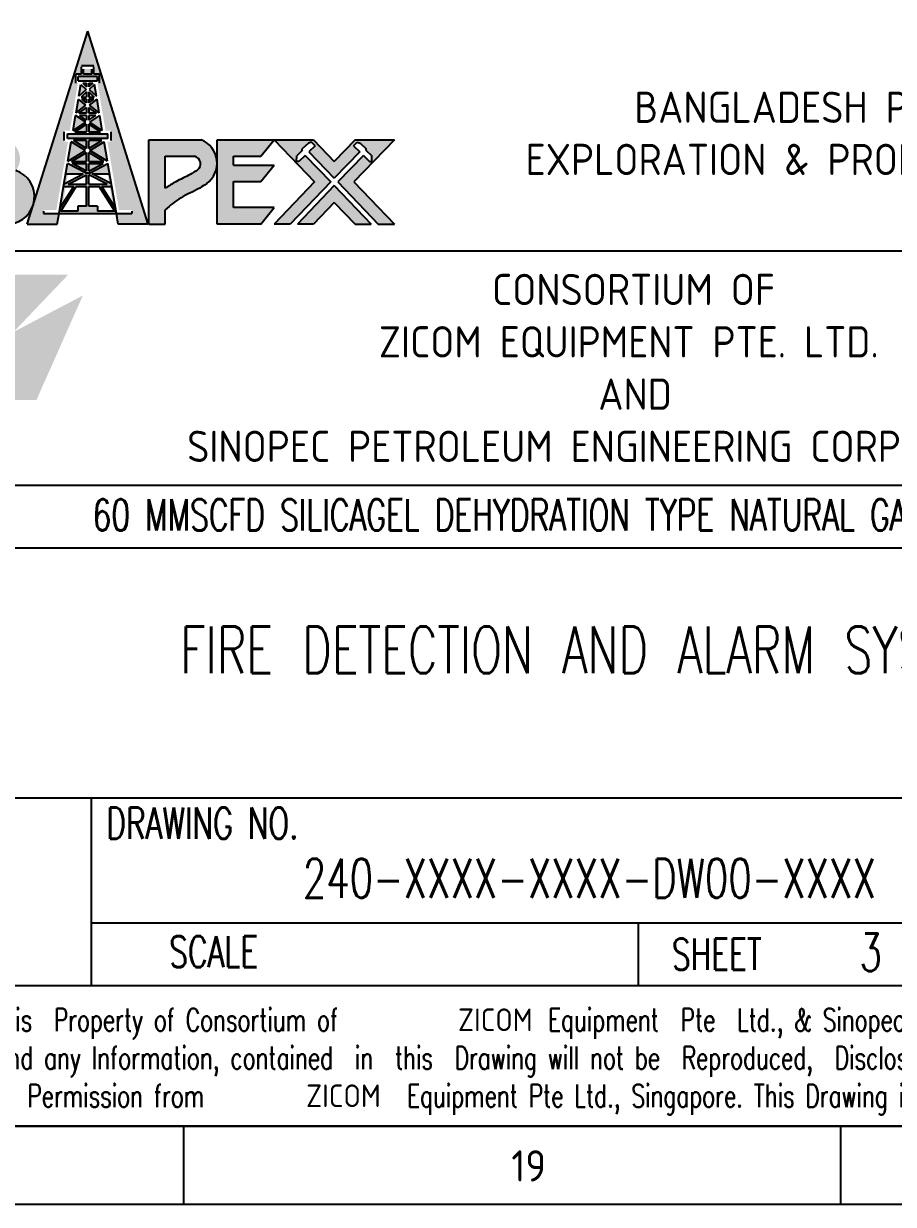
# Model space of a CAD drawing. Header units: inches. Extents: x 985 to 11353, y 526 to 2181.
# Drawn here: x 9399.4 to 9503.7, y 1067.5 to 1209.1 of the extents above; entities that cross this region are included whole.
import ezdxf

# ---------------------------------------------------------------- set-up
doc = ezdxf.new("R2010")
doc.units = ezdxf.units.IN
doc.header["$MEASUREMENT"] = 0
doc.layers.add('CABLE ROUTE FOR TOTAL PLANE-EMBED 2_DWG$0$SILICAGEL BORDER', color=7, linetype='Continuous')
doc.styles.add('HZTXT', font='simplex.shx', dxfattribs={"width": 0.7})
doc.styles.add('ROMANS', font='txt.shx', dxfattribs={"width": 0.85})
doc.styles.get("Standard").update_dxf_attribs({"font": 'isocp3.shx'})

# ---------------------------------------------------------------- blocks, each defined once
blk = doc.blocks.new('240A1')
at = {"lineweight": -3, "true_color": 0x008500}
h = blk.add_hatch(color=96, dxfattribs=at)
edge = h.paths.add_edge_path()
edge.add_line((1046024.47854611, 286314.3194872428), (1046024.244659214, 286314.3194872428))
edge.add_line((1046024.244659215, 286314.3194872428), (1046024.244659215, 286315.0192934594))
edge.add_line((1046024.244659215, 286315.0192934594), (1046024.597167288, 286315.0192934594))
edge.add_line((1046024.597167288, 286315.0192934594), (1046025.113445346, 286318.0650783862))
edge.add_line((1046025.113445346, 286318.0650783862), (1046024.98641935, 286318.0650783862))
edge.add_line((1046024.98641935, 286318.0650783862), (1046024.98641935, 286318.6329046621))
edge.add_line((1046024.98641935, 286318.6329046621), (1046025.338708924, 286318.6329046621))
edge.add_line((1046025.338708924, 286318.6329046621), (1046025.338708924, 286319.0995691365))
edge.add_line((1046025.338708924, 286319.0995691365), (1046026.14316959, 286319.0995691365))
edge.add_line((1046026.14316959, 286319.0995691365), (1046026.14316959, 286318.6329046621))
edge.add_line((1046026.14316959, 286318.6329046621), (1046026.495459163, 286318.6329046621))
edge.add_line((1046026.495459163, 286318.6329046621), (1046026.495459163, 286318.0315933115))
edge.add_line((1046026.495459163, 286318.0315933115), (1046026.37410908, 286318.0315933115))
edge.add_line((1046026.37410908, 286318.0315933115), (1046026.884711226, 286315.0192934594))
edge.add_line((1046026.884711226, 286315.0192934594), (1046027.237219299, 286315.0192934594))
edge.add_line((1046027.237219299, 286315.0192934594), (1046027.237219299, 286314.3194872428))
edge.add_line((1046027.237219299, 286314.3194872428), (1046027.003332403, 286314.3194872428))
edge.add_line((1046027.003332403, 286314.3194872428), (1046027.744329509, 286309.947971198))
edge.add_line((1046027.744329509, 286309.947971198), (1046028.564470519, 286309.947971198))
edge.add_line((1046028.564470519, 286309.947971198), (1046028.564470519, 286309.7256011958))
edge.add_line((1046028.564470519, 286309.7256011958), (1046027.5743429, 286309.7256011958))
edge.add_line((1046027.5743429, 286309.7256011958), (1046027.68935508, 286309.0470862778))
edge.add_line((1046027.68935508, 286309.0470862778), (1046029.608305017, 286309.0470862778))
edge.add_line((1046029.608305017, 286309.0470862778), (1046025.740939257, 286321.3945671889))
edge.add_line((1046025.740939257, 286321.3945671889), (1046021.96937988, 286309.352970841))
edge.add_arc((1046015.821471718, 286311.2026008168), 6.420117274448169, 341.9619347280242, 343.2558142216899, ccw=False)
edge.add_line((1046021.92604669, 286309.2146193729), (1046021.873573497, 286309.0470862778))
edge.add_line((1046021.873573497, 286309.0470862778), (1046023.792523433, 286309.0470862778))
edge.add_line((1046023.792523433, 286309.0470862778), (1046023.907535613, 286309.7256011958))
edge.add_line((1046023.907535613, 286309.7256011958), (1046022.917407995, 286309.7256011958))
edge.add_line((1046022.917407995, 286309.7256011958), (1046022.917407995, 286309.947971198))
edge.add_line((1046022.917407995, 286309.947971198), (1046023.737549005, 286309.947971198))
edge.add_line((1046023.737549005, 286309.947971198), (1046024.47854611, 286314.3194872428))
h = blk.add_hatch(color=96, dxfattribs=at)
h.paths.add_polyline_path([(1046025.809833606, 286313.6355855612), (1046025.809833606, 286313.0544091773), (1046026.774016653, 286313.0544091773)])
h.paths.add_polyline_path([(1046026.739010386, 286312.9166204791), (1046025.809833606, 286312.9166204791), (1046025.809833606, 286312.4352542259)])
h.paths.add_polyline_path([(1046025.672044908, 286312.9166204791), (1046024.742868127, 286312.9166204791), (1046025.672044908, 286312.4352542259)])
h.paths.add_polyline_path([(1046025.672044908, 286313.6355855612), (1046024.707861861, 286313.0544091773), (1046025.672044908, 286313.0544091773)])
h.paths.add_polyline_path([(1046024.685206148, 286314.3134723181), (1046024.475296821, 286313.0751112138), (1046025.607484194, 286313.7575548281)])
h.paths.add_polyline_path([(1046025.672044908, 286314.3864573923), (1046024.831032601, 286314.3864573923), (1046025.672044908, 286313.879524095)])
h.paths.add_polyline_path([(1046026.650845913, 286314.3864573923), (1046025.809833606, 286314.3864573923), (1046025.809833606, 286313.879524095)])
h.paths.add_polyline_path([(1046026.796672365, 286314.3134723181), (1046025.874394319, 286313.7575548281), (1046027.006581693, 286313.0751112138)])
h.paths.add_polyline_path([(1046027.032460451, 286314.8145346118), (1046024.449418062, 286314.8145346118), (1046024.449418062, 286314.5242460906), (1046027.032460451, 286314.5242460906)])
h.paths.add_polyline_path([(1046025.809833606, 286315.4423445393), (1046025.809833606, 286314.95232331), (1046026.56215288, 286314.95232331)])
h.paths.add_polyline_path([(1046025.672044908, 286315.4423445393), (1046024.919725634, 286314.95232331), (1046025.672044908, 286314.95232331)])
h.paths.add_polyline_path([(1046025.614708688, 286315.569438654), (1046024.969351682, 286315.9897902842), (1046024.809161507, 286315.0447475643)])
h.paths.add_polyline_path([(1046026.512526831, 286315.9897902842), (1046025.867169825, 286315.569438654), (1046026.672717006, 286315.0447475643)])
h.paths.add_polyline_path([(1046026.267973187, 286315.9949408097), (1046025.809833606, 286315.9949408097), (1046025.809833606, 286315.6965327688)])
h.paths.add_polyline_path([(1046025.672044908, 286315.9949408097), (1046025.213905326, 286315.9949408097), (1046025.672044908, 286315.6965327688)])
h.paths.add_polyline_path([(1046025.672044908, 286316.513849104), (1046025.182535573, 286316.132729508), (1046025.672044908, 286316.132729508)])
h.paths.add_polyline_path([(1046025.809833606, 286316.513849104), (1046025.809833606, 286316.132729508), (1046026.299342941, 286316.132729508)])
h.paths.add_polyline_path([(1046026.336063406, 286317.0308371239), (1046025.853084335, 286316.6548018264), (1046026.482925513, 286316.164423404)])
h.paths.add_polyline_path([(1046025.145815108, 286317.0308371239), (1046024.998953, 286316.164423404), (1046025.628794178, 286316.6548018264)])
h.paths.add_polyline_path([(1046025.672044908, 286317.0390765331), (1046025.359522581, 286317.0390765331), (1046025.672044908, 286316.7957545488)])
h.paths.add_polyline_path([(1046026.122355932, 286317.0390765331), (1046025.809833606, 286317.0390765331), (1046025.809833606, 286316.7957545488)])
h.paths.add_polyline_path([(1046025.809833606, 286317.5029219451), (1046025.809833606, 286317.1768652313), (1046026.15113741, 286317.1768652313)])
h.paths.add_polyline_path([(1046025.672044908, 286317.5029219451), (1046025.330741104, 286317.1768652313), (1046025.672044908, 286317.1768652313)])
h.paths.add_polyline_path([(1046025.641203868, 286317.6640184737), (1046025.307225278, 286317.9830772136), (1046025.178160854, 286317.2216610145)])
h.paths.add_polyline_path([(1046025.672044908, 286318.0650783862), (1046025.420860337, 286318.0650783862), (1046025.672044908, 286317.8251150022)])
h.paths.add_polyline_path([(1046026.061018177, 286318.0650783862), (1046025.809833606, 286318.0650783862), (1046025.809833606, 286317.8251150022)])
h.paths.add_polyline_path([(1046026.174653235, 286317.9830772136), (1046025.840674645, 286317.6640184737), (1046026.303717659, 286317.2216610145)])
h.paths.add_polyline_path([(1046026.357670465, 286318.4951159638), (1046025.124208049, 286318.4951159638), (1046025.124208049, 286318.2028670845), (1046026.357670465, 286318.2028670845)])
h.paths.add_polyline_path([(1046026.005380891, 286318.9617804383), (1046025.476497622, 286318.9617804383), (1046025.476497622, 286318.6329046621), (1046026.005380891, 286318.6329046621)])
h = blk.add_hatch(color=96, dxfattribs=at)
edge = h.paths.add_edge_path()
edge.add_spline(control_points=[(1046030.698452365, 286309.9689207612), (1046031.023979152, 286310.2443326699), (1046031.69695703, 286310.8137055438), (1046032.691366337, 286311.1911812901), (1046033.210716817, 286311.5398222658), (1046033.354303636, 286311.6362123737)], knot_values=[0, 0, 0, 0, 0.2854102591536394, 0.5900429659017357, 0.7064492234682908, 0.7064492234682908, 0.7064492234682908, 0.7064492234682908], degree=3, periodic=0)
edge.add_arc((1046032.398506794, 286312.9413196633), 1.617668891312851, 306.2172261304676, 359.216235592245)
edge.add_line((1046034.016024336, 286312.9191918247), (1046034.016024336, 286312.9634475019))
edge.add_arc((1046032.398506794, 286312.9413196633), 1.617668891312851, 0.7837644077550034, 67.95242044513195)
edge.add_line((1046033.005741544, 286314.4406923986), (1046029.641183948, 286314.4406923986))
edge.add_line((1046029.641183948, 286314.4406923986), (1046029.641183948, 286309.0470862778))
edge.add_line((1046029.641183948, 286309.0470862778), (1046030.698452365, 286309.0470862778))
edge.add_line((1046030.698452365, 286309.0470862778), (1046030.698452365, 286309.9689207612))
edge = h.paths.add_edge_path(flags=16)
edge.add_line((1046030.698452365, 286311.3373849932), (1046030.698452365, 286313.3834239807))
edge.add_line((1046030.698452365, 286313.3834239807), (1046032.582310161, 286313.3834239807))
edge.add_arc((1046032.469740961, 286312.9057557941), 0.490753218139046, -52.59611243457488, 76.73940035931543, ccw=False)
edge.add_spline(control_points=[(1046032.767839061, 286312.5159144879), (1046032.610120422, 286312.410769356), (1046032.169478795, 286312.1170100254), (1046031.423325515, 286311.8248278536), (1046030.919740623, 286311.4861908653), (1046030.698452365, 286311.3373849932)], knot_values=[0, 0, 0, 0, 0.1275011013348279, 0.3562184716653669, 0.5355067172174308, 0.5355067172174308, 0.5355067172174308, 0.5355067172174308], degree=3, periodic=0)
blk.add_hatch(color=96, dxfattribs=at).paths.add_polyline_path([(1046034.016024336, 286309.0470862778), (1046036.817118579, 286309.0470862778), (1046037.671869114, 286310.1043546957), (1046035.073292754, 286310.1043546957), (1046035.073292754, 286311.7671904673), (1046036.817118579, 286311.7671904673), (1046037.671869114, 286312.8244588852), (1046035.073292754, 286312.8244588852), (1046035.073292754, 286313.3834239807), (1046036.817118579, 286313.3834239807), (1046037.671869114, 286314.4406923986), (1046034.016024336, 286314.4406923986), (1046034.016024336, 286312.9634475019, -0.006839741393709764), (1046034.016024336, 286312.9191918247)])
h = blk.add_hatch(color=96, dxfattribs=at)
h.paths.add_polyline_path([(1046040.262692939, 286311.7438893382), (1046037.671869114, 286309.0470862778), (1046038.698629212, 286309.0470862778), (1046041.289453037, 286311.7438893382), (1046039.654619039, 286313.4455972214), (1046039.255151422, 286313.0618279225), (1046039.108861964, 286313.0496340478), (1046039.112951705, 286313.4070484518), (1046039.471244241, 286313.751260772), (1046039.471244241, 286313.8525579727), (1046039.863476536, 286314.2293762839), (1046040.062168766, 286314.2951388291), (1046040.290988756, 286314.0569588171), (1046039.891521138, 286313.6731895181), (1046041.517228262, 286311.9809818488), (1046043.142935385, 286313.6731895181), (1046042.743467768, 286314.0569588171), (1046042.972287758, 286314.2951388291), (1046043.170979988, 286314.2293762839), (1046043.563212283, 286313.8525579727), (1046043.563212283, 286313.751260772), (1046043.921504819, 286313.4070484518), (1046043.92559456, 286313.0496340478), (1046043.779305102, 286313.0618279225), (1046043.379837484, 286313.4455972214), (1046041.745003487, 286311.7438893382), (1046044.335827312, 286309.0470862778), (1046045.362587409, 286309.0470862778), (1046042.771763585, 286311.7438893382), (1046045.362587409, 286314.4406923986), (1046042.853516764, 286314.4406923986), (1046041.517228262, 286313.049742197), (1046040.18093976, 286314.4406923986), (1046037.671869114, 286314.4406923986)])
h.paths.add_polyline_path([(1046041.517228262, 286311.5067968276), (1046039.154179663, 286309.0470862778), (1046040.18093976, 286309.0470862778), (1046041.517228262, 286310.4380364795), (1046042.853516764, 286309.0470862778), (1046043.880276861, 286309.0470862778)], flags=17)
h = blk.add_hatch(color=96, dxfattribs=at)
h.paths.add_polyline_path([(1046021.143928594, 286312.4683004221, 0.493757185457021), (1046020.633248468, 286314.3886699319), (1046018.464616782, 286314.3886699319), (1046018.464616782, 286309.0470862778), (1046020.741903814, 286309.0470862778, 0.8080166113142113)])
h.paths.add_polyline_path([(1046020.169620735, 286312.7250530722), (1046019.434536525, 286312.7293778826), (1046019.434536525, 286313.3513027625), (1046020.165910927, 286313.3556057467, -1.005900728992336)], flags=16)
h = blk.add_hatch(color=96, dxfattribs=at)
h.paths.add_polyline_path([(1046027.5743429, 286309.7256011958), (1046027.518009611, 286310.0579397082), (1046026.634116519, 286311.4617811806), (1046027.28005041, 286311.4617811806), (1046027.253954269, 286311.615735488), (1046026.023697666, 286312.2530781598), (1046027.145921022, 286312.2530781598), (1046027.033859141, 286312.9141877747), (1046025.890711547, 286312.321972509), (1046025.591166966, 286312.321972509), (1046024.448019373, 286312.9141877747), (1046024.335957491, 286312.2530781598), (1046025.458180848, 286312.2530781598), (1046024.227924244, 286311.615735488), (1046024.201828104, 286311.4617811806), (1046024.847761995, 286311.4617811806), (1046023.963868902, 286310.0579397082), (1046023.907535613, 286309.7256011958)])
h.paths.add_polyline_path([(1046025.672044908, 286310.1896392872), (1046025.117422836, 286310.1896392872), (1046025.117422836, 286309.8810010485), (1046024.01528959, 286309.8810010485), (1046025.010587612, 286311.4617811806), (1046025.672044908, 286311.4617811806)], flags=16)
h.paths.add_polyline_path([(1046025.809833606, 286310.1896392872), (1046025.809833606, 286311.4617811806), (1046026.471290902, 286311.4617811806), (1046027.466588923, 286309.8810010485), (1046026.364455678, 286309.8810010485), (1046026.364455678, 286310.1896392872)], flags=16)
h.paths.add_polyline_path([(1046025.672044908, 286311.5995698789), (1046024.496264501, 286311.5995698789), (1046025.672044908, 286312.208690792)], flags=16)
h.paths.add_polyline_path([(1046025.809833606, 286311.5995698789), (1046025.809833606, 286312.208690792), (1046026.985614013, 286311.5995698789)], flags=16)
h = blk.add_hatch(color=96, dxfattribs=at)
h.paths.add_polyline_path([(1046024.475711658, 286312.2530781598), (1046024.335957491, 286312.2530781598), (1046024.227924244, 286311.615735488), (1046024.381132146, 286311.6951058676)])
h.paths.add_polyline_path([(1046024.337678976, 286311.4387536767), (1046024.34158227, 286311.4617811806), (1046024.201828104, 286311.4617811806), (1046023.963868902, 286310.0579397082), (1046024.155107888, 286310.3616746528)])
h.paths.add_polyline_path([(1046027.145921022, 286312.2530781598), (1046027.006166856, 286312.2530781598), (1046027.100746367, 286311.6951058676), (1046027.253954269, 286311.615735488)])
h.paths.add_polyline_path([(1046027.28005041, 286311.4617811806), (1046027.140296243, 286311.4617811806), (1046027.144199538, 286311.4387536767), (1046027.326770625, 286310.3616746528), (1046027.518009611, 286310.0579397082)])
at = {"lineweight": -3, "true_color": 0xff3333}
blk.add_hatch(color=20, dxfattribs=at).paths.add_polyline_path([(1046025.428574184, 286304.4802731149), (1046022.458320508, 286297.7895462307), (1046014.53751476, 286297.7895462307), (1046018.32319683, 286301.7458163617), (1046013.663910737, 286299.069525608), (1046016.459443609, 286305.8183093622), (1046024.496794533, 286305.8183093622), (1046021.002378444, 286302.1530874877)])
at = {"color": 96, "lineweight": -3, "true_color": 0x008500}
for p, q in [((1046021.873573497, 286309.0470862778), (1046025.740939257, 286321.3945671889)), ((1046029.608305017, 286309.0470862778), (1046025.740939257, 286321.3945671889)), ((1046026.14316959, 286319.160069095), (1046025.338708924, 286319.160069095)), ((1046025.338708924, 286318.6329046621), (1046025.338708924, 286319.0995691365)), ((1046025.476497622, 286318.6329046621), (1046025.476497622, 286318.9617804383)), ((1046026.005380891, 286318.6329046621), (1046026.005380891, 286318.9617804383)), ((1046026.14316959, 286318.6329046621), (1046026.14316959, 286319.0995691365)), ((1046024.98641935, 286318.0650783862), (1046024.98641935, 286318.6329046621)), ((1046025.338708924, 286318.6329046621), (1046024.98641935, 286318.6329046621)), ((1046025.124208049, 286318.2028670845), (1046025.124208049, 286318.4951159638)), ((1046026.357670465, 286318.4951159638), (1046025.124208049, 286318.4951159638)), ((1046025.124208049, 286318.2028670845), (1046026.357670465, 286318.2028670845)), ((1046026.005380891, 286318.6329046621), (1046025.476497622, 286318.6329046621)), ((1046026.495459163, 286318.6329046621), (1046026.14316959, 286318.6329046621)), ((1046026.357670465, 286318.2028670845), (1046026.357670465, 286318.4951159638)), ((1046026.495459163, 286318.0650783862), (1046026.495459163, 286318.6329046621)), ((1046025.178160854, 286317.2216610145), (1046025.307225278, 286317.9830772136)), ((1046025.641203868, 286317.6640184737), (1046025.178160854, 286317.2216610145)), ((1046025.307225278, 286317.9830772136), (1046025.641203868, 286317.6640184737)), ((1046025.672044908, 286317.5029219451), (1046025.330741104, 286317.1768652313)), ((1046025.420860337, 286318.0650783862), (1046025.672044908, 286318.0650783862)), ((1046025.420860337, 286318.0650783862), (1046025.672044908, 286317.8251150022)), ((1046025.672044908, 286318.0650783862), (1046025.672044908, 286317.8251150022)), ((1046025.672044908, 286317.5029219451), (1046025.672044908, 286317.1768652313)), ((1046025.809833606, 286318.0650783862), (1046026.061018177, 286318.0650783862)), ((1046025.809833606, 286318.0650783862), (1046025.809833606, 286317.8251150022)), ((1046026.061018177, 286318.0650783862), (1046025.809833606, 286317.8251150022)), ((1046025.809833606, 286317.5029219451), (1046025.809833606, 286317.1768652313)), ((1046025.809833606, 286317.5029219451), (1046026.15113741, 286317.1768652313)), ((1046026.174653235, 286317.9830772136), (1046025.840674645, 286317.6640184737)), ((1046025.840674645, 286317.6640184737), (1046026.303717659, 286317.2216610145)), ((1046026.303717659, 286317.2216610145), (1046026.174653235, 286317.9830772136)), ((1046024.998953, 286316.164423404), (1046025.145815108, 286317.0308371239)), ((1046025.628794178, 286316.6548018264), (1046025.145815108, 286317.0308371239)), ((1046025.330741104, 286317.1768652313), (1046025.672044908, 286317.1768652313)), ((1046025.359522581, 286317.0390765331), (1046025.672044908, 286317.0390765331)), ((1046025.672044908, 286316.7957545488), (1046025.359522581, 286317.0390765331)), ((1046025.672044908, 286317.0390765331), (1046025.672044908, 286316.7957545488)), ((1046025.809833606, 286317.1768652313), (1046026.15113741, 286317.1768652313)), ((1046025.809833606, 286317.0390765331), (1046025.809833606, 286316.7957545488)), ((1046025.809833606, 286317.0390765331), (1046026.122355932, 286317.0390765331)), ((1046025.809833606, 286316.7957545488), (1046026.122355932, 286317.0390765331)), ((1046025.853084335, 286316.6548018264), (1046026.336063406, 286317.0308371239)), ((1046026.482925513, 286316.164423404), (1046026.336063406, 286317.0308371239)), ((1046024.809161507, 286315.0447475643), (1046024.969351682, 286315.9897902842)), ((1046025.614708688, 286315.569438654), (1046024.969351682, 286315.9897902842)), ((1046024.998953, 286316.164423404), (1046025.628794178, 286316.6548018264)), ((1046025.182535573, 286316.132729508), (1046025.672044908, 286316.513849104)), ((1046025.672044908, 286316.132729508), (1046025.182535573, 286316.132729508)), ((1046025.672044908, 286315.9949408097), (1046025.213905326, 286315.9949408097)), ((1046025.672044908, 286315.6965327688), (1046025.213905326, 286315.9949408097)), ((1046025.672044908, 286316.513849104), (1046025.672044908, 286316.132729508)), ((1046025.672044908, 286315.9949408097), (1046025.672044908, 286315.6965327688)), ((1046025.809833606, 286316.513849104), (1046025.809833606, 286316.132729508)), ((1046026.299342941, 286316.132729508), (1046025.809833606, 286316.513849104)), ((1046026.299342941, 286316.132729508), (1046025.809833606, 286316.132729508)), ((1046025.809833606, 286315.9949408097), (1046025.809833606, 286315.6965327688)), ((1046026.267973187, 286315.9949408097), (1046025.809833606, 286315.9949408097)), ((1046025.809833606, 286315.6965327688), (1046026.267973187, 286315.9949408097)), ((1046026.482925513, 286316.164423404), (1046025.853084335, 286316.6548018264)), ((1046025.867169825, 286315.569438654), (1046026.512526831, 286315.9897902842)), ((1046026.672717006, 286315.0447475643), (1046026.512526831, 286315.9897902842)), ((1046024.809161507, 286315.0447475643), (1046025.614708688, 286315.569438654)), ((1046024.919725634, 286314.95232331), (1046025.672044908, 286315.4423445393)), ((1046025.672044908, 286315.4423445393), (1046025.672044908, 286314.95232331)), ((1046025.809833606, 286315.4423445393), (1046025.809833606, 286314.95232331)), ((1046026.56215288, 286314.95232331), (1046025.809833606, 286315.4423445393)), ((1046026.672717006, 286315.0447475643), (1046025.867169825, 286315.569438654)), ((1046024.244659215, 286314.3864573923), (1046024.244659215, 286314.95232331)), ((1046024.449418062, 286314.5242460906), (1046024.449418062, 286314.8145346118)), ((1046024.449418062, 286314.8145346118), (1046027.032460451, 286314.8145346118)), ((1046027.032460451, 286314.5242460906), (1046024.449418062, 286314.5242460906)), ((1046024.919725634, 286314.95232331), (1046025.672044908, 286314.95232331)), ((1046025.809833606, 286314.95232331), (1046026.56215288, 286314.95232331)), ((1046027.032460451, 286314.5242460906), (1046027.032460451, 286314.8145346118)), ((1046027.237219299, 286314.3864573923), (1046027.237219299, 286314.95232331)), ((1046029.641183948, 286309.0470862778), (1046029.641183948, 286314.4406923986)), ((1046029.641183948, 286314.4406923986), (1046033.005741544, 286314.4406923986)), ((1046034.016024336, 286309.0470862778), (1046034.016024336, 286314.4406923986)), ((1046034.016024336, 286314.4406923986), (1046037.671869114, 286314.4406923986)), ((1046036.817118579, 286313.3834239807), (1046037.671869114, 286314.4406923986)), ((1046037.671869114, 286314.4406923986), (1046040.262692939, 286311.7438893382)), ((1046037.671869114, 286314.4406923986), (1046040.18093976, 286314.4406923986)), ((1046040.18093976, 286314.4406923986), (1046041.517228262, 286313.049742197)), ((1046042.853516764, 286314.4406923986), (1046041.517228262, 286313.049742197)), ((1046045.362587409, 286314.4406923986), (1046042.771763585, 286311.7438893382)), ((1046042.853516764, 286314.4406923986), (1046045.362587409, 286314.4406923986)), ((1046024.475296821, 286313.0751112138), (1046024.685206148, 286314.3134723181)), ((1046024.475296821, 286313.0751112138), (1046025.607484194, 286313.7575548281)), ((1046025.607484194, 286313.7575548281), (1046024.685206148, 286314.3134723181)), ((1046025.672044908, 286314.3864573923), (1046024.831032601, 286314.3864573923)), ((1046025.672044908, 286313.879524095), (1046024.831032601, 286314.3864573923)), ((1046025.672044908, 286313.879524095), (1046025.672044908, 286314.3864573923)), ((1046026.650845913, 286314.3864573923), (1046025.809833606, 286314.3864573923)), ((1046025.809833606, 286313.879524095), (1046025.809833606, 286314.3864573923)), ((1046025.809833606, 286313.879524095), (1046026.650845913, 286314.3864573923)), ((1046025.874394319, 286313.7575548281), (1046026.796672365, 286314.3134723181)), ((1046027.006581693, 286313.0751112138), (1046025.874394319, 286313.7575548281)), ((1046027.006581693, 286313.0751112138), (1046026.796672365, 286314.3134723181)), ((1046039.471244241, 286313.751260772), (1046039.112951705, 286313.4070484518)), ((1046039.863476536, 286314.2293762839), (1046039.471244241, 286313.8525579727)), ((1046039.471244241, 286313.751260772), (1046039.471244241, 286313.8525579727)), ((1046040.062168766, 286314.2951388291), (1046039.863476536, 286314.2293762839)), ((1046040.290988756, 286314.0569588171), (1046039.891521138, 286313.6731895181)), ((1046039.891521138, 286313.6731895181), (1046041.517228262, 286311.9809818488)), ((1046040.290988756, 286314.0569588171), (1046040.062168766, 286314.2951388291)), ((1046043.142935385, 286313.6731895181), (1046041.517228262, 286311.9809818488)), ((1046042.743467768, 286314.0569588171), (1046042.972287758, 286314.2951388291)), ((1046042.743467768, 286314.0569588171), (1046043.142935385, 286313.6731895181)), ((1046042.972287758, 286314.2951388291), (1046043.170979988, 286314.2293762839)), ((1046043.170979988, 286314.2293762839), (1046043.563212283, 286313.8525579727)), ((1046043.563212283, 286313.751260772), (1046043.563212283, 286313.8525579727)), ((1046043.563212283, 286313.751260772), (1046043.921504819, 286313.4070484518)), ((1046024.201828104, 286311.4617811806), (1046024.448019373, 286312.9141877747)), ((1046025.591166966, 286312.321972509), (1046024.448019373, 286312.9141877747)), ((1046024.707861861, 286313.0544091773), (1046025.672044908, 286313.6355855612)), ((1046024.707861861, 286313.0544091773), (1046025.672044908, 286313.0544091773)), ((1046024.742868127, 286312.9166204791), (1046025.672044908, 286312.9166204791)), ((1046025.672044908, 286312.4352542259), (1046024.742868127, 286312.9166204791)), ((1046025.672044908, 286313.0544091773), (1046025.672044908, 286313.6355855612)), ((1046025.672044908, 286312.4352542259), (1046025.672044908, 286312.9166204791)), ((1046025.809833606, 286313.0544091773), (1046025.809833606, 286313.6355855612)), ((1046026.774016653, 286313.0544091773), (1046025.809833606, 286313.6355855612)), ((1046025.809833606, 286313.0544091773), (1046026.774016653, 286313.0544091773)), ((1046025.809833606, 286312.4352542259), (1046025.809833606, 286312.9166204791)), ((1046025.809833606, 286312.9166204791), (1046026.739010386, 286312.9166204791)), ((1046025.809833606, 286312.4352542259), (1046026.739010386, 286312.9166204791)), ((1046025.890711547, 286312.321972509), (1046027.033859141, 286312.9141877747)), ((1046027.28005041, 286311.4617811806), (1046027.033859141, 286312.9141877747)), ((1046030.698452365, 286311.3373849932), (1046030.698452365, 286313.3834239807)), ((1046030.698452365, 286313.3834239807), (1046032.582310161, 286313.3834239807)), ((1046035.073292754, 286312.8244588852), (1046035.073292754, 286313.3834239807)), ((1046035.073292754, 286313.3834239807), (1046036.817118579, 286313.3834239807)), ((1046039.108861964, 286313.0496340478), (1046039.112951705, 286313.4070484518)), ((1046039.255151422, 286313.0618279225), (1046039.108861964, 286313.0496340478)), ((1046039.654619039, 286313.4455972214), (1046039.255151422, 286313.0618279225)), ((1046039.654619039, 286313.4455972214), (1046041.289453037, 286311.7438893382)), ((1046043.379837484, 286313.4455972214), (1046041.745003487, 286311.7438893382)), ((1046043.379837484, 286313.4455972214), (1046043.779305102, 286313.0618279225)), ((1046043.779305102, 286313.0618279225), (1046043.92559456, 286313.0496340478)), ((1046043.92559456, 286313.0496340478), (1046043.921504819, 286313.4070484518)), ((1046024.227924244, 286311.615735488), (1046025.458180848, 286312.2530781598)), ((1046024.335957491, 286312.2530781598), (1046025.458180848, 286312.2530781598)), ((1046024.496264501, 286311.5995698789), (1046025.672044908, 286312.208690792)), ((1046025.591166966, 286312.321972509), (1046025.890711547, 286312.321972509)), ((1046025.672044908, 286311.5995698789), (1046025.672044908, 286312.208690792)), ((1046025.809833606, 286311.5995698789), (1046025.809833606, 286312.208690792)), ((1046026.985614013, 286311.5995698789), (1046025.809833606, 286312.208690792)), ((1046027.253954269, 286311.615735488), (1046026.023697666, 286312.2530781598)), ((1046026.023697666, 286312.2530781598), (1046027.145921022, 286312.2530781598)), ((1046035.073292754, 286312.8244588852), (1046037.671869114, 286312.8244588852)), ((1046036.817118579, 286311.7671904673), (1046037.671869114, 286312.8244588852)), ((1046023.907535613, 286309.7256011958), (1046024.201828104, 286311.4617811806)), ((1046023.963868902, 286310.0579397082), (1046024.847761995, 286311.4617811806)), ((1046024.01528959, 286309.8810010485), (1046025.010587612, 286311.4617811806)), ((1046024.201828104, 286311.4617811806), (1046024.847761995, 286311.4617811806)), ((1046024.496264501, 286311.5995698789), (1046025.672044908, 286311.5995698789)), ((1046025.010587612, 286311.4617811806), (1046025.672044908, 286311.4617811806)), ((1046025.672044908, 286310.1896392872), (1046025.672044908, 286311.4617811806)), ((1046025.809833606, 286311.5995698789), (1046026.985614013, 286311.5995698789)), ((1046025.809833606, 286310.1896392872), (1046025.809833606, 286311.4617811806)), ((1046025.809833606, 286311.4617811806), (1046026.471290902, 286311.4617811806)), ((1046027.466588923, 286309.8810010485), (1046026.471290902, 286311.4617811806)), ((1046026.634116519, 286311.4617811806), (1046027.28005041, 286311.4617811806)), ((1046027.518009611, 286310.0579397082), (1046026.634116519, 286311.4617811806)), ((1046027.5743429, 286309.7256011958), (1046027.28005041, 286311.4617811806)), ((1046035.073292754, 286310.1043546957), (1046035.073292754, 286311.7671904673)), ((1046035.073292754, 286311.7671904673), (1046036.817118579, 286311.7671904673)), ((1046040.262692939, 286311.7438893382), (1046037.671869114, 286309.0470862778)), ((1046041.289453037, 286311.7438893382), (1046038.698629212, 286309.0470862778)), ((1046041.289453037, 286311.7438893382), (1046038.698629212, 286309.0470862778)), ((1046041.517228262, 286311.5067968276), (1046039.154179663, 286309.0470862778)), ((1046041.517228262, 286311.5067968276), (1046039.154179663, 286309.0470862778)), ((1046041.517228262, 286311.5067968276), (1046043.880276861, 286309.0470862778)), ((1046041.745003487, 286311.7438893382), (1046044.335827312, 286309.0470862778)), ((1046042.771763585, 286311.7438893382), (1046045.362587409, 286309.0470862778)), ((1046025.672044908, 286310.1896392872), (1046025.117422836, 286310.1896392872)), ((1046025.117422836, 286310.1896392872), (1046025.117422836, 286309.8810010485)), ((1046026.364455678, 286310.1896392872), (1046025.809833606, 286310.1896392872)), ((1046026.364455678, 286310.1896392872), (1046026.364455678, 286309.8810010485)), ((1046030.698452365, 286309.0470862778), (1046030.698452365, 286309.9689207612)), ((1046037.671869114, 286310.1043546957), (1046035.073292754, 286310.1043546957)), ((1046036.817118579, 286309.0470862778), (1046037.671869114, 286310.1043546957)), ((1046041.517228262, 286310.4380364795), (1046040.18093976, 286309.0470862778)), ((1046041.517228262, 286310.4380364795), (1046042.853516764, 286309.0470862778)), ((1046022.917407995, 286309.8810010485), (1046022.917407995, 286309.7256011958)), ((1046022.917407995, 286309.7256011958), (1046028.564470519, 286309.7256011958)), ((1046023.792523433, 286309.0470862778), (1046023.907535613, 286309.7256011958)), ((1046025.117422836, 286309.8810010485), (1046024.01528959, 286309.8810010485)), ((1046027.466588923, 286309.8810010485), (1046026.364455678, 286309.8810010485)), ((1046027.68935508, 286309.0470862778), (1046027.5743429, 286309.7256011958)), ((1046028.564470519, 286309.8810010485), (1046028.564470519, 286309.7256011958)), ((1046021.873573497, 286309.0470862778), (1046023.792523433, 286309.0470862778)), ((1046029.608305017, 286309.0470862778), (1046027.68935508, 286309.0470862778)), ((1046029.641183948, 286309.0470862778), (1046030.698452365, 286309.0470862778)), ((1046036.817118579, 286309.0470862778), (1046034.016024336, 286309.0470862778)), ((1046038.698629212, 286309.0470862778), (1046037.671869114, 286309.0470862778)), ((1046040.18093976, 286309.0470862778), (1046039.154179663, 286309.0470862778)), ((1046042.853516764, 286309.0470862778), (1046043.880276861, 286309.0470862778)), ((1046044.335827312, 286309.0470862778), (1046045.362587409, 286309.0470862778))]:
    blk.add_line(p, q, dxfattribs=at)
at = {"color": 0, "lineweight": -3}
for p, q in [((1046010.9679728, 286307.3470175929), (1046110.9679728, 286307.3470175929)), ((1046031.867972851, 286251.347015525), (1046031.867972851, 286246.347015525)), ((1046073.917972851, 286251.347015525), (1046073.917972851, 286246.347015525))]:
    blk.add_line(p, q, dxfattribs=at)
at = {"lineweight": -3}
for p, q in [((1046010.9679728, 286292.3470175929), (1046110.9679728, 286292.3470175929)), ((1046010.9679728, 286288.3470175929), (1046110.9679728, 286288.3470175929)), ((1046010.9679728, 286272.3470175929), (1046110.9679728, 286272.3470175929)), ((1046025.9679728, 286272.3470175929), (1046025.9679728, 286260.3470175929)), ((1046025.9679728, 286264.3470175929), (1046095.9679728, 286264.3470175929)), ((1046060.9679728, 286264.3470175929), (1046060.9679728, 286260.3470175929)), ((1046010.9679728, 286260.3470175929), (1046110.9679728, 286260.3470175929)), ((1046010.9679728, 286260.3470175929), (1046110.9679728, 286260.3470175929)), ((1046010.9679728, 286251.3470175929), (1046110.9679728, 286251.3470175929))]:
    blk.add_line(p, q, dxfattribs=at)
at = {"color": 5, "lineweight": -3}
blk.add_lwpolyline([(1045274.9679728, 286840.3470175929), (1046115.9679728, 286840.3470175929), (1046115.9679728, 286246.3470175929), (1045274.9679728, 286246.3470175929)], close=True, dxfattribs=at)
at = {"color": 0, "lineweight": -3}
blk.add_lwpolyline([(1045279.9679728, 286835.3470175929), (1046110.9679728, 286835.3470175929), (1046110.9679728, 286251.3470175929), (1045279.9679728, 286251.3470175929)], close=True, dxfattribs=at)
at = {"color": 96, "lineweight": -3, "true_color": 0x008500}
for centre, radius, start, end in [((1046032.398506794, 286312.9413196633), 1.617668891312851, 306.2172275999096, 67.95242019910177), ((1046032.469740961, 286312.9057557941), 0.4907532181390458, 307.4038894278906, 76.7394016851773), ((1046020.57549345, 286310.8008689728), 1.761660055353348, 275.4203729556199, 71.1755150374299)]:
    blk.add_arc(centre, radius, start, end, dxfattribs=at)
for points in [[(1046032.767839061, 286312.5159144879), (1046032.287547385, 286312.2132135868), (1046031.374851627, 286311.7613993771), (1046030.698452365, 286311.3373849932)], [(1046033.354303636, 286311.6362123737), (1046032.917939467, 286311.3564949561), (1046031.7119018, 286310.7357039791), (1046030.698452365, 286309.9689207612)]]:
    blk.add_spline(points, degree=3, dxfattribs=at)
at = {"color": 7, "lineweight": -3}
for s, p in [('BANGLADESH PETROLEUM', (1046060.711921584, 286315.5206386243)), ('EXPLORATION & PRODUCTION CO. LTD', (1046053.754068389, 286312.1833965614)), ('CONSORTIUM OF', (1046051.614571825, 286303.8644797131)), ('ZICOM EQUIPMENT PTE. LTD.', (1046044.3679728, 286300.5172376501)), ('AND', (1046058.411018435, 286297.1699955871)), ('SINOPEC PETROLEUM ENGINEERING CORPORATION', (1046032.107579099, 286293.8331088632))]:
    blk.add_text(s, height=2, dxfattribs=at).set_placement(p)
at = {"lineweight": -3, "style": 'HZTXT', "width": 0.7}
for s, height, p in [('60 MMSCFD SILICAGEL DEHYDRATION TYPE NATURAL GAS PROCESS PLANT', 2, (1046026.052899253, 286289.4456062631)), (' DRAWING NO.', 2, (1046025.9679728, 286269.7294767782)), ('SCALE', 2, (1046030.957579099, 286261.5108981731)), ('SHEET', 2, (1046063.1194247, 286261.3470175929)), ('This  Drawing is  Property of Consortium of ', 1.45, (1046011.141977245, 286257.4290167811)), (' Equipment  Pte  Ltd., & Sinopec Petroleum Engineering', 1.45, (1046054.507852245, 286257.4290167811)), ('Corporation and any Information, contained  in  this  Drawing will not be  Reproduced,  Disclosed to others without', 1.45, (1046011.209545833, 286254.9986412855)), ('Explicit Written Permission from ', 1.45, (1046011.141977245, 286252.5682657898)), ('  Equipment Pte Ltd., Singapore. This Drawing is Subject to Change.', 1.45, (1046044.789227245, 286252.5682657898))]:
    blk.add_text(s, height=height, dxfattribs=at).set_placement(p)
at = {"color": 5, "lineweight": -3}
for p in [(1046049.432852245, 286257.4290167811), (1046039.714227245, 286252.5682657898)]:
    blk.add_text('ZICOM', height=1.45, dxfattribs=at).set_placement(p)
at = {"lineweight": -3, "insert": (1046052.846707754, 286249.8079971109), "char_height": 2, "attachment_point": 1}
blk.add_mtext_dynamic_manual_height_columns('19', width=2, gutter_width=1, heights=[0], dxfattribs=at)

msp = doc.modelspace()

# ---------------------------------------------------------------- block references
at = {"layer": 'CABLE ROUTE FOR TOTAL PLANE-EMBED 2_DWG$0$SILICAGEL BORDER', "color": 7, "xscale": 1.875, "yscale": 1.875, "zscale": 1.875}
msp.add_blockref('240A1', (-1951891.194266645, -535644.4357836178), dxfattribs=at)

# ---------------------------------------------------------------- texts
at = {"lineweight": -3, "width": 0.7}
for s, height, style, p in [('FIRE DETECTION AND ALARM SYSTEM', 5.625, 'ROMANS', (9418.167984173277, 1131.15926429124)), ('240-XXXX-XXXX-DW00-XXXX', 4.6875, 'ROMANS', (9432.87940997129, 1104.228634007628)), ('3', 4.5, 'HZTXT', (9499.666191771837, 1095.442572965458))]:
    msp.add_text(s, height=height, dxfattribs=dict(at, style=style)).set_placement(p)

doc.saveas('drawing.dxf')
